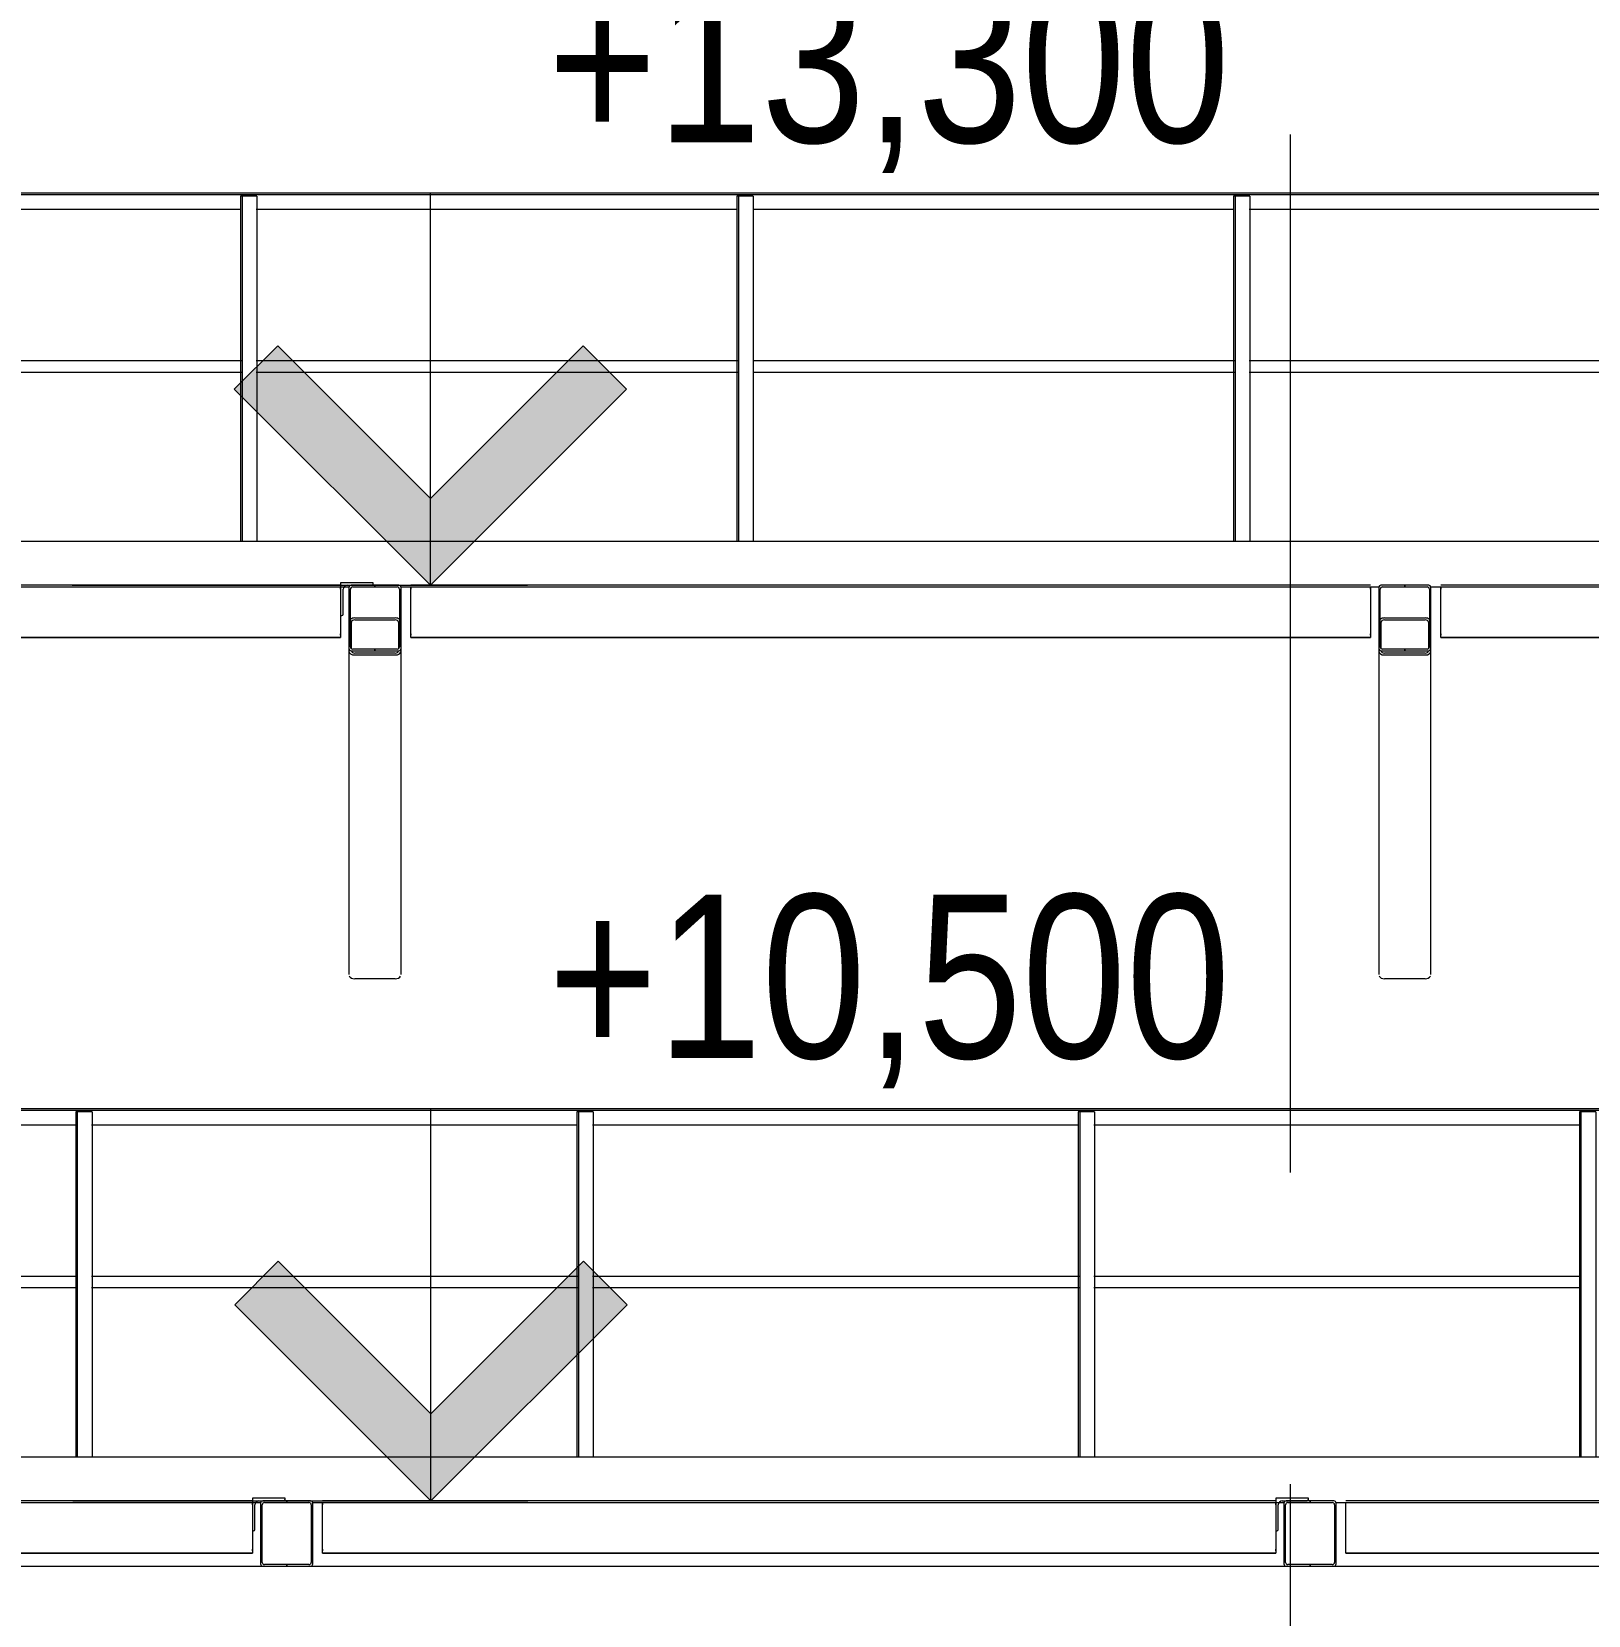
# Model space of a CAD drawing. Header units: millimetres. Extents: x 51154 to 151340, y -24069 to 30962.
# Drawn here: x 94282 to 99043, y 10150 to 14993 of the extents above; entities that cross this region are included whole.
import ezdxf

# ---------------------------------------------------------------- set-up
doc = ezdxf.new("R2010")
doc.units = ezdxf.units.MM
doc.linetypes.add('Осевые', pattern=[6350, 1270, -952.5, 3175, -952.5])
for name, color, linetype, lineweight in [('Балясины', 7, 'Continuous', 9), ('Высотные отметки', 7, 'Continuous', 9), ('Каркас несущий', 7, 'Continuous', 9), ('Ограждение', 7, 'Continuous', 9), ('Поручни', 7, 'Continuous', 9)]:
    doc.layers.add(name, color=color, linetype=linetype, lineweight=lineweight)
doc.layers.add('Оси-3', color=7, linetype='Осевые', lineweight=9, true_color=0xaaaaaa)
doc.styles.add('Arial Narrow', font='ARIALN.TTF', dxfattribs={"height": 500})

# ---------------------------------------------------------------- blocks, each defined once
blk = doc.blocks.new('Швеллеры стальные гнутые равнополочные  ГОСТ 8278-83_Гн_ - Гн200x80x5-V11-Разрез 1-1')
at = {"layer": 'Каркас несущий'}
for p, q in [((82151.6, 10493), (82151.6, 10307)), ((82156.6, 10312), (82156.6, 10488)), ((82231.6, 10500), (82158.6, 10500)), ((82163.6, 10495), (82231.6, 10495)), ((82231.6, 10495), (82231.6, 10500)), ((82158.6, 10300), (82231.6, 10300)), ((82231.6, 10305), (82163.6, 10305)), ((82231.6, 10300), (82231.6, 10305))]:
    blk.add_line(p, q, dxfattribs=at)
for centre, start, end in [((82158.6, 10493), 90, 180), ((82163.6, 10488), 90, 180), ((82158.6, 10307), 180, 270), ((82163.6, 10312), 180, 270)]:
    blk.add_arc(centre, 7, start, end, dxfattribs=at)
blk = doc.blocks.new('Швеллеры стальные гнутые равнополочные  ГОСТ 8278-83_Гн_ - Гн200x80x5-565226-Разрез 1-1')
at = {"layer": 'Каркас несущий'}
for p, q in [((82231.6, 10500), (82231.6, 10495)), ((82304.6, 10500), (82231.6, 10500)), ((82231.6, 10495), (82299.6, 10495)), ((82306.6, 10488), (82306.6, 10312)), ((82311.6, 10307), (82311.6, 10493)), ((82299.6, 10305), (82231.6, 10305)), ((82231.6, 10305), (82231.6, 10300)), ((82231.6, 10300), (82304.6, 10300))]:
    blk.add_line(p, q, dxfattribs=at)
for centre, start, end in [((82299.6, 10488), 0, 90), ((82304.6, 10493), 0, 90), ((82299.6, 10312), 270, 0), ((82304.6, 10307), 270, 0)]:
    blk.add_arc(centre, 7, start, end, dxfattribs=at)
blk = doc.blocks.new('Уголки стальные горячекатанные равнополочные ГОСТ 8509-93 - L100x8-V12-Разрез 1-1')
at = {"layer": 'Каркас несущий'}
for p, q in [((86026.6, 10508), (85926.6, 10508)), ((85926.6, 10508), (85926.6, 10408)), ((85934.6, 10412), (85934.6, 10488)), ((85946.6, 10500), (86022.6, 10500)), ((86026.6, 10504), (86026.6, 10508)), ((85926.6, 10408), (85930.6, 10408))]:
    blk.add_line(p, q, dxfattribs=at)
for centre, radius, start, end in [((85946.6, 10488), 12, 90, 180), ((86022.6, 10504), 4, 270, 0), ((85930.6, 10412), 4, 270, 0)]:
    blk.add_arc(centre, radius, start, end, dxfattribs=at)
blk = doc.blocks.new('Швеллеры стальные гнутые равнополочные  ГОСТ 8278-83_Гн_ - Гн160x80x5-579893-Разрез 1-1')
at = {"layer": 'Каркас несущий'}
for p, q in [((91826.6, 10500), (88911.6, 10500)), ((88911.6, 10347), (88911.6, 10493)), ((88911.6, 10492.9), (88911.6, 10488)), ((91826.6, 10493), (91826.6, 10347)), ((91826.6, 10488), (91826.6, 10492.9)), ((88911.6, 10352), (88911.6, 10347.1)), ((88911.6, 10340), (88911.6, 10347)), ((88911.6, 10340), (91826.6, 10340)), ((91826.6, 10340), (88911.6, 10340)), ((91826.6, 10347.1), (91826.6, 10352)), ((91826.6, 10347), (91826.6, 10340))]:
    blk.add_line(p, q, dxfattribs=at)
blk = doc.blocks.new('Швеллеры стальные гнутые равнополочные  ГОСТ 8278-83_Гн_ - Гн160x80x5-582947-Разрез 1-1')
at = {"layer": 'Каркас несущий'}
for p, q in [((101203.9, 10500), (98301.6, 10500)), ((98301.6, 10493), (98301.6, 10494.8)), ((98301.6, 10347), (98301.6, 10493)), ((101203.9, 10493), (101203.9, 10347)), ((98301.6, 10340), (98301.6, 10347)), ((98301.6, 10340), (101203.9, 10340)), ((101203.9, 10340), (98301.6, 10340)), ((101203.9, 10347), (101203.9, 10340))]:
    blk.add_line(p, q, dxfattribs=at)
blk = doc.blocks.new('Швеллеры стальные горячекатанные ГОСТ 8240-97_П_ - 18П-583039-Разрез 1-1')
at = {"layer": 'Каркас несущий'}
blk.add_line((82141.6, 10300), (101906.8, 10300), dxfattribs=at)
blk = doc.blocks.new('Ограждение - 50х5-V15-Разрез 1-1')
at = {"layer": 'Балясины'}
for p, q in [((100551.7, 11690.2), (100548.5, 11690.2)), ((100548.5, 11690.2), (100548.5, 10635)), ((100553.5, 11690.2), (100551.7, 11690.2)), ((100553.5, 11690.2), (100553.5, 10635)), ((100559, 11690.2), (100553.5, 11690.2)), ((100596.7, 11690.2), (100559, 11690.2)), ((100598.5, 11690.2), (100596.7, 11690.2)), ((100598.5, 11690.2), (100598.5, 10635)), ((100598.5, 11690.2), (100598.5, 10635)), ((100548.5, 10635), (100551.7, 10635)), ((100551.7, 10635), (100553.5, 10635)), ((100553.5, 10635), (100559, 10635)), ((100559, 10635), (100596.7, 10635)), ((100596.7, 10635), (100598.5, 10635))]:
    blk.add_line(p, q, dxfattribs=at)
blk = doc.blocks.new('Ограждение - Ограждение-583171-Разрез 1-1')
at = {"layer": 'Поручни'}
for p, q in [((82151.6, 11700.1), (101921.6, 11700.1)), ((82151.6, 11695.1), (101921.6, 11695.1)), ((92931.4, 11650.1), (94416.2, 11650.1)), ((92931.4, 11650.1), (94416.2, 11650.1)), ((94464.4, 11650.1), (95949.3, 11650.1)), ((94464.4, 11650.1), (95949.3, 11650.1)), ((95997.5, 11650.1), (97482.4, 11650.1)), ((95997.5, 11650.1), (97482.4, 11650.1)), ((97530.6, 11650.1), (99015.5, 11650.1)), ((97530.6, 11650.1), (99015.5, 11650.1)), ((92931.4, 11187.5), (94416.2, 11187.5)), ((92931.4, 11152.1), (94416.2, 11152.1)), ((94419.4, 11187.5), (94422.9, 11187.5)), ((94419.4, 11152.1), (94422.9, 11152.1)), ((94464.4, 11187.5), (95949.3, 11187.5)), ((94464.4, 11152.1), (95949.3, 11152.1)), ((95952.5, 11187.5), (95955.9, 11187.5)), ((95952.5, 11152.1), (95955.9, 11152.1)), ((95997.5, 11187.5), (97482.4, 11187.5)), ((95997.5, 11152.1), (97482.4, 11152.1)), ((97485.6, 11187.5), (97489, 11187.5)), ((97485.6, 11152.1), (97489, 11152.1)), ((97530.6, 11187.5), (99015.5, 11187.5)), ((97530.6, 11152.1), (99015.5, 11152.1)), ((99018.7, 11187.5), (99022.1, 11187.5)), ((99018.7, 11152.1), (99022.1, 11152.1)), ((82151.6, 10635), (101921.7, 10635)), ((92010.8, 10495), (94982.5, 10495)), ((94993.6, 10495), (95129.6, 10495)), ((95140.8, 10495), (98112.5, 10495)), ((98123.6, 10495), (98259.6, 10495)), ((98270.8, 10495), (101921.7, 10495))]:
    blk.add_line(p, q, dxfattribs=at)
for p in [(-6132.3, 0), (-4599.2, 0), (-3066.2, 0), (-1533.1, 0)]:
    blk.add_blockref('Ограждение - 50х5-V15-Разрез 1-1', p)
blk = doc.blocks.new('Ограждение - Ограждение-585888-Разрез 1-1')
at = {"layer": 'Поручни'}
for p, q in [((82771.6, 14500.1), (101921.6, 14500.1)), ((82786.6, 14495.1), (101906.8, 14495.1)), ((93449.8, 14450.1), (94920.2, 14450.1)), ((93449.8, 14450.1), (94920.2, 14450.1)), ((94968.4, 14450.1), (96438.8, 14450.1)), ((94968.4, 14450.1), (96438.8, 14450.1)), ((96487, 14450.1), (97957.3, 14450.1)), ((96487, 14450.1), (97957.3, 14450.1)), ((98005.5, 14450.1), (99475.9, 14450.1)), ((98005.5, 14450.1), (99475.9, 14450.1)), ((93449.8, 13987.5), (94920.2, 13987.5)), ((93449.8, 13952.1), (94920.2, 13952.1)), ((94923.4, 13987.5), (94926.8, 13987.5)), ((94923.4, 13952.1), (94926.8, 13952.1)), ((94968.4, 13987.5), (96438.8, 13987.5)), ((94968.4, 13952.1), (96438.8, 13952.1)), ((96442, 13987.5), (96445.4, 13987.5)), ((96442, 13952.1), (96445.4, 13952.1)), ((96487, 13987.5), (97957.3, 13987.5)), ((96487, 13952.1), (97957.3, 13952.1)), ((97960.5, 13987.5), (97963.9, 13987.5)), ((97960.5, 13952.1), (97963.9, 13952.1)), ((98005.5, 13987.5), (99475.9, 13987.5)), ((98005.5, 13952.1), (99475.9, 13952.1)), ((82771.6, 13435), (101921.6, 13435)), ((92260.8, 13295), (95252.5, 13295)), ((95263.6, 13295), (95399.6, 13295)), ((95410.8, 13295), (98402.5, 13295)), ((98413.6, 13295), (98549.6, 13295)), ((98560.8, 13295), (101921.6, 13295))]:
    blk.add_line(p, q, dxfattribs=at)
for p in [(-5628.4, 2800), (-4109.8, 2800), (-2591.2, 2800)]:
    blk.add_blockref('Ограждение - 50х5-V15-Разрез 1-1', p)
blk = doc.blocks.new('Профили стальные гнутые замкнутые сварные квадратные ГОСТ  30245-2003 - 160x160x8-V25-Разрез 1-1')
at = {"layer": 'Каркас несущий'}
for p, q in [((92101.6, 13187.3), (92101.6, 13099.6)), ((92109.6, 13106.7), (92109.6, 13187.3)), ((92243.6, 13200), (92119.6, 13200)), ((92119.6, 13194.3), (92243.6, 13194.3)), ((92253.6, 13187.3), (92253.6, 13106.7)), ((92261.6, 13099.6), (92261.6, 13187.3)), ((92101.6, 13099.6), (92101.6, 12109.6)), ((92243.6, 13092.5), (92119.6, 13092.5)), ((92119.6, 13086.9), (92243.6, 13086.9)), ((92261.6, 12109.6), (92261.6, 13099.6)), ((92243.6, 12096.9), (92119.6, 12096.9))]:
    blk.add_line(p, q, dxfattribs=at)
for centre, major_axis, start_param, end_param in [((92119.6, 13187.3), (18, 0), 1.570796, 2.356194), ((92119.6, 13187.3), (10, 0), 1.570796, 3.141593), ((92243.6, 13187.3), (18, 0), 0.785398, 1.570796), ((92243.6, 13187.3), (10, 0), 0, 1.570796), ((92119.6, 13099.6), (18, 0), 3.141593, 4.712389), ((92119.6, 13099.6), (10, 0), 3.141593, 4.712389), ((92243.6, 13099.6), (10, 0), 4.712389, 6.283185), ((92243.6, 13099.6), (18, 0), 4.712389, 6.283185), ((92119.6, 12109.6), (18, 0), 3.549774, 4.712389), ((92243.6, 12109.6), (18, 0), 4.712389, 5.875004)]:
    blk.add_ellipse(centre, major_axis=major_axis, ratio=0.707107, start_param=start_param, end_param=end_param, dxfattribs=at)
blk = doc.blocks.new('Швеллеры стальные гнутые равнополочные  ГОСТ 8278-83_Гн_ - Гн160x80x5-570158-Разрез 1-1')
at = {"layer": 'Каркас несущий'}
for p, q in [((92076.6, 13300), (89141.6, 13300)), ((89141.6, 13147), (89141.6, 13293)), ((89141.6, 13292.9), (89141.6, 13288)), ((92076.6, 13293), (92076.6, 13147)), ((92076.6, 13288), (92076.6, 13292.9)), ((89141.6, 13152), (89141.6, 13147.1)), ((89141.6, 13140), (89141.6, 13147)), ((89141.6, 13140), (92076.6, 13140)), ((92076.6, 13140), (89141.6, 13140)), ((92076.6, 13147.1), (92076.6, 13152)), ((92076.6, 13147), (92076.6, 13140))]:
    blk.add_line(p, q, dxfattribs=at)
blk = doc.blocks.new('Швеллеры стальные гнутые равнополочные  ГОСТ 8278-83_Гн_ - Гн160x80x5-590327-Разрез 1-1')
at = {"layer": 'Каркас несущий'}
for p, q in [((101651.6, 13300), (98591.6, 13300)), ((98591.6, 13147), (98591.6, 13293)), ((98591.6, 13292.9), (98591.6, 13288)), ((101651.6, 13293), (101651.6, 13147)), ((101651.6, 13288), (101651.6, 13292.9)), ((98591.6, 13152), (98591.6, 13147.1)), ((98591.6, 13140), (98591.6, 13147)), ((98591.6, 13140), (101651.6, 13140)), ((101651.6, 13140), (98591.6, 13140)), ((101651.6, 13147.1), (101651.6, 13152)), ((101651.6, 13147), (101651.6, 13140))]:
    blk.add_line(p, q, dxfattribs=at)
blk = doc.blocks.new('Высотные отметки - Высотная отметка - Стрелка-4455449-Разрез 1-1')
at = {"layer": 'Высотные отметки'}
blk.add_hatch(color=256, dxfattribs=at).paths.add_polyline_path([(148754.2, 732.8), (148287, 265.7), (147819.8, 732.8), (147687, 600), (148287, 0), (148887, 600)], flags=0)
for p, q in [((148287, 1200), (151287, 1200)), ((148287, 0), (148287, 1200)), ((147687, 600), (147819.8, 732.8)), ((147819.8, 732.8), (148287, 265.7)), ((148287, 265.7), (148754.2, 732.8)), ((148754.2, 732.8), (148887, 600)), ((148287, 0), (147687, 600)), ((148887, 600), (148287, 0)), ((147191.4, 0), (148583.7, 0))]:
    blk.add_line(p, q, dxfattribs=at)

msp = doc.modelspace()

# ---------------------------------------------------------------- linework, layer by layer
at = {"layer": 'Высотные отметки'}
for p, q in [((95441.6, 13300), (95499.8, 13300)), ((95499.8, 13300), (95501.3, 13300)), ((95368.3, 10500), (95502.6, 10500)), ((95711.5, 10500), (95368.3, 10500))]:
    msp.add_line(p, q, dxfattribs=at)
at = {"layer": 'Оси-3'}
msp.add_line((98131.6, -22468.7), (98131.6, 29000), dxfattribs=at)

# ---------------------------------------------------------------- block references
at = {"layer": 'Высотные отметки'}
for p in [(-52785.6, 13300), (-52784.3, 10500)]:
    msp.add_blockref('Высотные отметки - Высотная отметка - Стрелка-4455449-Разрез 1-1', p, dxfattribs=at)
at = {"layer": 'Каркас несущий'}
for name, p in [('Швеллеры стальные гнутые равнополочные  ГОСТ 8278-83_Гн_ - Гн160x80x5-570158-Разрез 1-1', (3150, 0)), ('Уголки стальные горячекатанные равнополочные ГОСТ 8509-93 - L100x8-V12-Разрез 1-1', (9300, 2800)), ('Швеллеры стальные гнутые равнополочные  ГОСТ 8278-83_Гн_ - Гн200x80x5-V11-Разрез 1-1', (13100, 2800)), ('Швеллеры стальные гнутые равнополочные  ГОСТ 8278-83_Гн_ - Гн200x80x5-565226-Разрез 1-1', (13100, 2800)), ('Швеллеры стальные гнутые равнополочные  ГОСТ 8278-83_Гн_ - Гн160x80x5-570158-Разрез 1-1', (6300, 0)), ('Швеллеры стальные гнутые равнополочные  ГОСТ 8278-83_Гн_ - Гн200x80x5-V11-Разрез 1-1', (16250, 2800)), ('Швеллеры стальные гнутые равнополочные  ГОСТ 8278-83_Гн_ - Гн200x80x5-565226-Разрез 1-1', (16250, 2800)), ('Швеллеры стальные гнутые равнополочные  ГОСТ 8278-83_Гн_ - Гн160x80x5-590327-Разрез 1-1', (0, 0)), ('Профили стальные гнутые замкнутые сварные квадратные ГОСТ  30245-2003 - 160x160x8-V25-Разрез 1-1', (3150, 0)), ('Профили стальные гнутые замкнутые сварные квадратные ГОСТ  30245-2003 - 160x160x8-V25-Разрез 1-1', (6300, 0)), ('Швеллеры стальные гнутые равнополочные  ГОСТ 8278-83_Гн_ - Гн160x80x5-579893-Разрез 1-1', (3130, 0)), ('Уголки стальные горячекатанные равнополочные ГОСТ 8509-93 - L100x8-V12-Разрез 1-1', (9030, 0)), ('Швеллеры стальные гнутые равнополочные  ГОСТ 8278-83_Гн_ - Гн200x80x5-V11-Разрез 1-1', (12830, 0)), ('Швеллеры стальные гнутые равнополочные  ГОСТ 8278-83_Гн_ - Гн200x80x5-565226-Разрез 1-1', (12830, 0)), ('Швеллеры стальные гнутые равнополочные  ГОСТ 8278-83_Гн_ - Гн160x80x5-579893-Разрез 1-1', (6260, 0)), ('Уголки стальные горячекатанные равнополочные ГОСТ 8509-93 - L100x8-V12-Разрез 1-1', (12160, 0)), ('Швеллеры стальные гнутые равнополочные  ГОСТ 8278-83_Гн_ - Гн200x80x5-V11-Разрез 1-1', (15960, 0)), ('Швеллеры стальные гнутые равнополочные  ГОСТ 8278-83_Гн_ - Гн200x80x5-565226-Разрез 1-1', (15960, 0)), ('Швеллеры стальные гнутые равнополочные  ГОСТ 8278-83_Гн_ - Гн160x80x5-582947-Разрез 1-1', (0, 0)), ('Швеллеры стальные горячекатанные ГОСТ 8240-97_П_ - 18П-583039-Разрез 1-1', (0, 0))]:
    msp.add_blockref(name, p, dxfattribs=at)
at = {"layer": 'Ограждение'}
for name in ['Ограждение - Ограждение-585888-Разрез 1-1', 'Ограждение - Ограждение-583171-Разрез 1-1']:
    msp.add_blockref(name, (0, 0), dxfattribs=at)

# ---------------------------------------------------------------- texts
at = {"layer": 'Высотные отметки', "char_height": 500, "width": 2499.191, "attachment_point": 1, "line_spacing_factor": 0.974696, "style": 'Arial Narrow'}
for s, insert in [('+13,300', (95860, 15154.3)), ('+10,500', (95861.3, 12354.3))]:
    msp.add_mtext(s, dxfattribs=dict(at, insert=insert))

doc.saveas('drawing.dxf')
